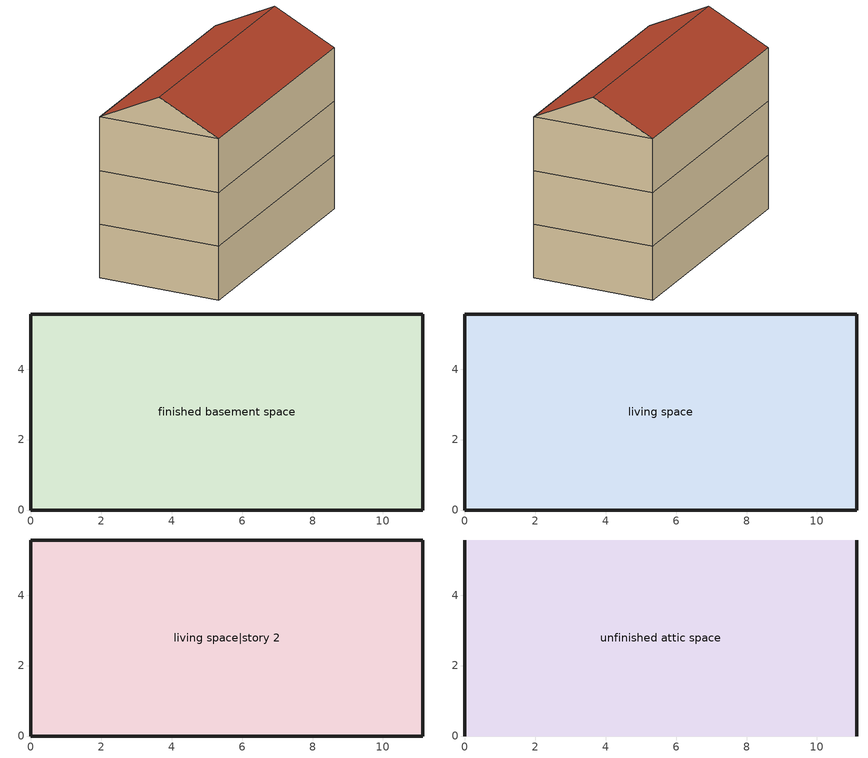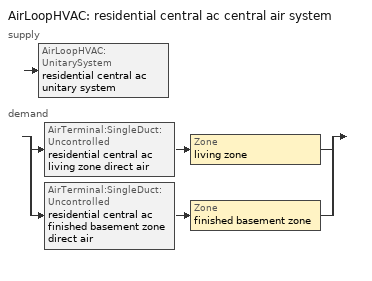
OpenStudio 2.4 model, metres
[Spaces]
finished basement space
 floor ground: 0,0 0,5.56 11.13,5.56 11.13,0 z-2.44
 wall ground: 0,5.56 0,0 11.13,0 11.13,5.56 0,5.56 z-2.44:0
living space
 floor to finished basement space: 0,0 0,5.56 11.13,5.56 11.13,0 z0
 wall outside: 0,5.56 0,0 11.13,0 11.13,5.56 0,5.56 z0:2.44
living space|story 2
 floor to living space: 0,0 0,5.56 11.13,5.56 11.13,0 z2.44
 wall outside: 0,5.56 0,0 11.13,0 11.13,5.56 0,5.56 z2.44:4.88
unfinished attic space
 floor to living space|story 2: 0,5.56 11.13,5.56 11.13,0 0,0 z4.88
 wall outside: 0,2.78,6.27 0,5.56,4.88 0,0,4.88; 11.13,2.78,6.27 11.13,0,4.88 11.13,5.56,4.88
 roof outside: 11.13,2.78,6.27 0,2.78,6.27 0,0,4.88 11.13,0,4.88; 0,2.78,6.27 11.13,2.78,6.27 11.13,5.56,4.88 0,5.56,4.88
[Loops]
AirLoopHVAC 'residential central ac central air system'
 supply: AirLoopHVAC:UnitarySystem 'residential central ac unitary system'
 demand: split
  | AirTerminal:SingleDuct:Uncontrolled 'residential central ac living zone direct air' > Zone 'living zone'
  | AirTerminal:SingleDuct:Uncontrolled 'residential central ac finished basement zone direct air' > Zone 'finished basement zone'
[Building]
Building: Standards Number of Stories=3; Standards Number of Above Ground Stories=2; Standards Building Type=singlefamilydetached; Standards Number of Living Units=1
[Site]
Denver Intl Ap_CO_USA: Latitude {deg}=39.83; Longitude {deg}=-104.65; Time Zone {hr}=-7; Elevation {m}=1650
[ClimateZones]
Climate Zone Institution Name 2=Building America; Climate Zone Document Year 2=0; Climate Zone Value 2=Cold
[Site:WaterMainsTemperature]
Calculation Method=Correlation; Annual Average Outdoor Air Temperature {C}=10.8753; Maximum Difference In Monthly Average Outdoor Air Temperatures {deltaC}=23.1524
[Site:GroundTemperature:BuildingSurface]
6.71281, 4.94206, 4.80025, 5.64056, 9.01395, 12.3716, 15.2825, 17.1265, 17.2832, 15.7834, 12.9467, 9.69205
[Site:GroundTemperature:Deep]
10.8753, 10.8753, 10.8753, 10.8753, 10.8753, 10.8753, 10.8753, 10.8753, 10.8753, 10.8753, 10.8753, 10.8753
[ThermalZone] Use Ideal Air Loads=No
Name | Thermostat
living zone | living zone temperature setpoint
unfinished attic zone
finished basement zone | finished basement zone temperature setpoint
[Sizing:Zone] Zone Cooling Design Supply Air Temperature Input Method=SupplyAirTemperature; Zone Cooling Design Supply Air Temperature {C}=14; Zone Cooling Design Supply Air Temperature Difference {deltaC}=11.11; Zone Heating Design Supply Air Temperature Input Method=SupplyAirTemperature; Zone Heating Design Supply Air Temperature {C}=40; Zone Heating Design Supply Air Temperature Difference {deltaC}=11.11; Zone Cooling Design Supply Air Humidity Ratio {kg-H2O/kg-air}=0.0085; Zone Heating Design Supply Air Humidity Ratio {kg-H2O/kg-air}=0.008; Cooling Design Air Flow Method=DesignDay; Heating Design Air Flow Method=DesignDay; Account for Dedicated Outdoor Air System=No; Dedicated Outdoor Air System Control Strategy=NeutralSupplyAir; Dedicated Outdoor Air Low Setpoint Temperature for Design {C}=autosize; Dedicated Outdoor Air High Setpoint Temperature for Design {C}=autosize
living zone; unfinished attic zone; finished basement zone
[Zone equipment]
living zone: residential central ac living zone direct air
finished basement zone: residential central ac finished basement zone direct air
[Space]
Name | Space Type | Thermal Zone | Building Unit
living space; living space|story 2 | Space Type 1 | living zone | unit 1
unfinished attic space | Space Type 2 | unfinished attic zone
finished basement space | Space Type 3 | finished basement zone | unit 1
[SpaceType]
Name | Standards Space Type
Space Type 1 | living
Space Type 2 | unfinished attic
Space Type 3 | finished basement
[BuildingUnit] Building Unit Type=Residential; Building Unit Feature Data Type 1=String; Building Unit Feature Data Type 2=String; Building Unit Feature Data Type 3=String
Name | Building Unit Feature Name 1 | Building Unit Feature Value 1 | Building Unit Feature Name 2 | Building Unit Feature Value 2 | Building Unit Feature Name 3 | Building Unit Feature Value 3 | Building Unit Feature Name 4 | Building Unit Feature Data Type 4 | Building Unit Feature Value 4 | Building Unit Feature Name 5 | Building Unit Feature Data Type 5 | Building Unit Feature Value 5 | Building Unit Feature Name 6 | Building Unit Feature Data Type 6 | Building Unit Feature Value 6 | Building Unit Feature Name 7 | Building Unit Feature Data Type 7 | Building Unit Feature Value 7 | Building Unit Feature Name 8 | Building Unit Feature Data Type 8 | Building Unit Feature Value 8 | Building Unit Feature Name 9 | Building Unit Feature Data Type 9 | Building Unit Feature Value 9 | Building Unit Feature Name 10 | Building Unit Feature Data Type 10 | Building Unit Feature Value 10 | Building Unit Feature Name 11 | Building Unit Feature Data Type 11 | Building Unit Feature Value 11 | Building Unit Feature Name 12 | Building Unit Feature Data Type 12 | Building Unit Feature Value 12 | Building Unit Feature Name 13 | Building Unit Feature Data Type 13 | Building Unit Feature Value 13 | Building Unit Feature Name 14 | Building Unit Feature Data Type 14 | Building Unit Feature Value 14 | Building Unit Feature Name 15 | Building Unit Feature Data Type 15 | Building Unit Feature Value 15 | Building Unit Feature Name 16 | Building Unit Feature Data Type 16 | Building Unit Feature Value 16 | Building Unit Feature Name 17 | Building Unit Feature Data Type 17 | Building Unit Feature Value 17 | Building Unit Feature Name 18 | Building Unit Feature Data Type 18 | Building Unit Feature Value 18 | Building Unit Feature Name 19 | Building Unit Feature Data Type 19 | Building Unit Feature Value 19 | Building Unit Feature Name 20 | Building Unit Feature Data Type 20 | Building Unit Feature Value 20 | Building Unit Feature Name 21 | Building Unit Feature Data Type 21 | Building Unit Feature Value 21 | Building Unit Feature Name 22 | Building Unit Feature Data Type 22 | Building Unit Feature Value 22 | Building Unit Feature Name 23 | Building Unit Feature Data Type 23 | Building Unit Feature Value 23 | Building Unit Feature Name 24 | Building Unit Feature Data Type 24 | Building Unit Feature Value 24 | Building Unit Feature Name 25 | Building Unit Feature Data Type 25 | Building Unit Feature Value 25 | Building Unit Feature Name 26 | Building Unit Feature Data Type 26 | Building Unit Feature Value 26 | Building Unit Feature Name 27 | Building Unit Feature Data Type 27 | Building Unit Feature Value 27 | Building Unit Feature Name 28 | Building Unit Feature Data Type 28 | Building Unit Feature Value 28 | Building Unit Feature Name 29 | Building Unit Feature Data Type 29 | Building Unit Feature Value 29 | Building Unit Feature Name 30 | Building Unit Feature Data Type 30 | Building Unit Feature Value 30 | Building Unit Feature Name 31 | Building Unit Feature Data Type 31 | Building Unit Feature Value 31 | Building Unit Feature Name 32 | Building Unit Feature Data Type 32 | Building Unit Feature Value 32 | Building Unit Feature Name 33 | Building Unit Feature Data Type 33 | Building Unit Feature Value 33 | Building Unit Feature Name 34 | Building Unit Feature Data Type 34 | Building Unit Feature Value 34 | Building Unit Feature Name 35 | Building Unit Feature Data Type 35 | Building Unit Feature Value 35 | Building Unit Feature Name 36 | Building Unit Feature Data Type 36 | Building Unit Feature Value 36 | Building Unit Feature Name 37 | Building Unit Feature Data Type 37 | Building Unit Feature Value 37
unit 1 | SizingInfoHVACCapacityRatioCooling | 0.72,1.0 | SizingInfoHVACCapacityDerateFactorEER | 1.0,1.0,1.0,1.0,1.0 | SizingInfoHVACRatedCFMperTonCooling | 424.26666666666665,355.2
EPWWeatherInfo | EPWHeaderCity | Denver Intl Ap | EPWHeaderState | CO | EPWHeaderCountry | USA | EPWHeaderDataSource | String | TMY3 | EPWHeaderStation | String | 725650 | EPWHeaderLatitude | Double | 39.83 | EPWHeaderLongitude | Double | -104.65 | EPWHeaderTimezone | Double | -7 | EPWHeaderAltitude | Double | 5413.39 | EPWHeaderLocalPressure | Double | 0.819376 | EPWDataAnnualAvgDrybulb | Double | 51.5756 | EPWDataAnnualMinDrybulb | Double | -2.92 | EPWDataAnnualMaxDrybulb | Double | 104 | EPWDataCDD50F | Double | 3072.29 | EPWDataCDD65F | Double | 883.62 | EPWDataHDD50F | Double | 2497.19 | EPWDataHDD65F | Double | 5783.52 | EPWDataAnnualAvgWindspeed | Double | 3.91653 | EPWDataMonthlyAvgDrybulbs | String | 33.4191935483871,31.90142857142857,43.02620967741937,42.48624999999999,59.877741935483854,73.57574999999997,72.07975806451608,72.70008064516134,66.49200000000006,50.079112903225806,37.218250000000005,34.582177419354835 | EPWDataMainsDailyTemps | String | 50.07624256468852,49.9657852697145,49.85758155416448,49.751663461543984,49.64806235849292,49.546808925496705,49.447933147800505,49.351464306529365,49.25743097001694,49.16586098534519,49.07678147009777,48.9902188043294,48.906198622753685,48.82474580715159,48.74588447900296,48.66963799234321,48.59602892684719,48.52507908114245,48.45680946635381,48.391240299881055,48.32839099941181,48.26828017717112,48.21092563440966,48.15634435613204,48.10455250606684,48.05556542187992,48.00939761063228,47.96606274448393,47.92557365664505,47.887942337575495,47.853179931434,47.82129673277788,47.79230218351444,47.76620487010481,47.743012521021186,47.72273200445808,47.705369326298396,47.6909296283348,47.679417186747095,47.67083541083581,47.665186842012595,47.662473153047614,47.66269514757414,47.66585275985061,47.67194505478005,47.68097022818702,47.6929256073519,47.70780765180238,47.725611954361966,47.746333242455066,47.769965379668484,47.796501367568624,47.82593334777399,47.85825260428242,47.89344956605221,47.931513809836495,47.972434063270015,48.01619820820728,48.06279328431128,48.11220549289157,48.16442020099056,48.21942194571703,48.2771944388252,48.33772057153844,48.40098241961582,48.466961248660226,48.53563751966634,48.606990894806984,48.68100024345593,48.75764364844555,48.83689841255739,48.91874106524372,49.00314736957813,49.090092329433034,49.179550196882076,49.27149447982511,49.36589794983359,49.46273265021402,49.56196990428706,49.663580323879835,49.76753381802899,49.87379960189182,49.98234620586294,50.09314148489369,50.20615262801157,50.32134616803694,50.43868799149398,50.558143348713074,50.679676864121596,50.80325254672008,50.928833800740556,51.056383436484104,51.18586368133418,51.317236190942644,51.450462060585075,51.58550183668202,51.72231552848283,51.8608626199085,52.001102081550165,52.14299238281953,52.28649150424779,52.431556949929295,52.57814576010629,52.72621452389105,52.87571939212163,53.02661609034733,53.1788599319402,53.33240583132853,53.48720831734851,53.64322154671014,53.80039931757321,53.95869508322959,54.11806196588759,54.27845277055436,54.43981999901223,54.60211586388488,54.76529230278913,54.92930099256811,55.09409336360176,55.25962061419023,55.42583372500605,55.59268347361075,55.76012044903158,55.928095066394164,56.09655758160655,56.26545810609043,56.434746621555234,56.60437299481053,56.77428699261249,56.94443829654001,57.11477651789601,57.28525121262962,57.45581189627462,57.626408058900026,57.79698918006809,57.96750474379542,58.13790425351288,58.30813724701959,58.47815331142689,58.64790209808762,58.81733333750638,58.98639685422639,59.15504258168846,59.32322057705774,59.49088103601378,59.65797430749968,59.8244509084257,59.99026153832327,60.155357093944815,60.319688683805246,60.483207642660695,60.645865545920266,60.80761422398652,60.96840577652046,61.12819258662674,61.28692733495497,61.44456301371288,61.601052940587266,61.756350772568474,61.91041051967448,62.06318655857034,62.21463364607915,62.3647069325804,62.513361975291694,62.66055475143013,62.8062416712492,62.95037959094745,63.092925825445185,63.23383816102518,63.37307486783391,63.510594712239424,63.64635696904234,63.780321433536166,63.91244843341359,64.04269884051503,64.17103408241611,64.29741615385046,64.42180762796467,64.54417166740183,64.66447203521064,64.7826731055766,64.89873987437228,65.01263796952341,65.1243336611879,65.23379387174461,65.3409861855889,65.44587885873234,65.54844082820324,65.64864172124577,65.7464518643145,65.84184229186198,65.93478475491656,66.02525172944816,66.1132164245191,66.19865279021808,66.28153552537464,66.36184008505177,66.43954268781472,66.51462032277367,66.5870507563981,66.65681253910113,66.72388501159155,66.78824831099192,66.84988337672074,66.90877195613707,66.96489660994588,67.01824071736252,67.06878848103484,67.1165249317214,67.16143593272444,67.20350818407641,67.24272922647855,67.27908744499064,67.31257207247062,67.34317319276323,67.37088174363653,67.3956895194656,67.41758917366263,67.43657422085245,67.45263903879312,67.46577887004098,67.47598982335947,67.48326887487147,67.48761386895481,67.48902351888066,67.48749740719454,67.48303598583998,67.47564057602465,67.4653133678291,67.45205741955826,67.43587665683563,67.41677587144085,67.3947607198906,67.36983772176349,67.34201425776935,67.31129856756353,67.27769974730674,67.24122774697138,67.2018933673949,67.15970825708125,67.11468490875131,67.06683665564324,67.016177667564,66.96272294669309,66.9064883231398,66.84749045025528,66.78574679970077,66.72127565627359,66.65409611249221,66.58422806294226,66.51169219838482,66.43650999962918,66.3587037311714,66.27829643460095,66.19531192177712,66.10977476777741,66.0217103036198,65.93114460876124,65.8381045033745,65.74261754040552,65.64471199741399,65.54441686819918,65.44176185421362,65.33677735576744,65.22949446302547,65.11994494680027,65.00816124914347,64.89417647373837,64.77802437609661,64.65973935356176,64.53935643512291,64.41691127104114,64.29244012229206,64.16597984982745,64.03756790365921,63.907242311768954,63.77504166884635,63.64100512485964,63.50517237346182,63.36758364023565,63.22827967078132,63.08730171864996,62.94469153312682,62.8004913468676,62.65474386339169,62.50749224443585,62.35878009717235,62.20865146129508,62.057150795977584,61.90432296670698,61.75021323199739,61.594867229987095,61.43833096492323,61.280650793538065,61.12187341132087,60.96204583868955,60.80121540706591,60.63942974485897,60.47673676336026,60.313184642555285,60.14882181685554,59.98369696075508,59.81785897441608,59.65135696918745,59.484240253061,59.31655831606938,59.14836081563002,58.979697561839586,58.810618502723216,58.6411737094428,58.471413361469004,58.30138773172097,58.131147171678556,57.96074209647117,57.79022296994788,57.61964028973289,57.4490445722713,57.27848633786901,57.10801609573171,56.937684329007,56.7675414798343,56.59763793440687,56.42802400805046,56.25874993032284,56.08986583013886,55.92142172092521,55.75346748580941,55.5860528628474,55.419227430294114,55.253040591921305,55.08754156238711,54.92277935266162,54.75880275551268,54.595660331056436,54.4334003923767,54.27207099121744,54.11171990375278,53.95239461643853,53.79414231194946,53.63700985520665,53.481043779498904,53.32629027270227,53.17279516360208,53.02060390832105,52.86976157685794,52.720312839740515,52.57230195479677,52.42577275404838,52.280768630730314,52.13733252644028,51.995506918421995,51.85533380698598,51.71685470307155,51.580110615953686,51.44514204109864,51.31198894817151,51.180690769199586,51.051286386894986,50.92381412313986,50.79831172763779,50.67481636673449,50.553364612411414,50.433992431455266,50.3167351748068,50.20162756709197 | EPWDataMainsMonthlyTemps | String | 48.74588447900296,47.67194505478005,49.179550196882076,52.87571939212163,57.79698918006809,62.66055475143013,66.19865279021808,67.48902351888066,66.19531192177712,62.65474386339169,57.79022296994788,52.86976157685794 | EPWDataMainsAvgTemp | Double | 57.5779 | EPWDataGroundMonthlyTemps | String | 44.08306285945173,40.89570904991865,40.64045432632048,42.153016571250646,48.225111118704206,54.268919273837525,59.508577937551024,62.82777283423508,63.10975667174995,60.41014950381947,55.304105212311526,49.445696474514364 | EPWDataWSF | Double | 0.59 | EPWDataMonthlyAvgDailyHighDrybulbs | String | 47.41032258064516,46.58642857142857,55.15032258064517,53.708,72.80193548387098,88.67600000000002,86.1858064516129,85.87225806451613,82.082,63.18064516129033,48.73400000000001,48.87935483870968 | EPWDataMonthlyAvgDailyLowDrybulbs | String | 19.347741935483874,19.856428571428573,30.316129032258065,31.112,47.41612903225806,57.901999999999994,59.063870967741934,60.956774193548384,52.352000000000004,38.41612903225806,27.002000000000002,23.02903225806451 | EPWDesignHeatingDrybulb | Double | 6.8 | EPWDesignHeatingWindspeed | Double | 12 | EPWDesignCoolingDrybulb | Double | 91.76 | EPWDesignCoolingWetbulb | Double | 60.08 | EPWDesignCoolingHumidityRatio | Double | 0.00605039 | EPWDesignCoolingWindspeed | Double | 4.2 | EPWDesignDailyTemperatureRange | Double | 27.36 | EPWDesignDehumidDrybulb | Double | 67.28 | EPWDesignDehumidHumidityRatio | Double | 0.0122954 | EPWDesignCoolingDirectNormal | Double | 985 | EPWDesignCoolingDiffuseHorizontal | Double | 84
[Coil:Cooling:DX:MultiSpeed:StageData] Gross Rated Total Cooling Capacity {W}=autosize; Rated Air Flow Rate {m3/s}=autosize; Rated Evaporator Fan Power Per Volume Flow Rate {W/(m3/s)}=773.3; Nominal Time for Condensate Removal to Begin {s}=1000; Ratio of Initial Moisture Evaporation Rate and Steady State Latent Capacity=1.5; Maximum Cycling Rate {cycles/hr}=3; Latent Capacity Time Constant {s}=45; Rated Waste Heat Fraction of Power Input=0.2; Waste Heat Function of Temperature Curve=ConstantBiquadratic; Evaporative Condenser Effectiveness=0.9; Evaporative Condenser Air Flow Rate {m3/s}=autosize; Rated Evaporative Condenser Pump Power Consumption {W}=autosize
Name | Gross Rated Sensible Heat Ratio | Gross Rated Cooling COP {W/W} | Total Cooling Capacity Function of Temperature Curve | Total Cooling Capacity Function of Flow Fraction Curve | Energy Input Ratio Function of Temperature Curve | Energy Input Ratio Function of Flow Fraction Curve | Part Load Fraction Correlation Curve
Coil Cooling DX Multi Speed Stage Data 1 | 0.714817 | 4.29544 | Cool-Cap-fT1 | Cool-Cap-fFF1 | Cool-EIR-fT1 | Cool-EIR-fFF1 | Cool-PLF-fPLR1
Coil Cooling DX Multi Speed Stage Data 2 | 0.733765 | 3.92357 | Cool-Cap-fT2 | Cool-Cap-fFF2 | Cool-EIR-fT2 | Cool-EIR-fFF2 | Cool-PLF-fPLR2
[Coil:Cooling:DX:MultiSpeed]
residential central ac cooling coil: Availability Schedule=residential cooling season; Condenser Type=AirCooled; Apply Part Load Fraction to Speeds Greater than 1=No; Apply Latent Degradation to Speeds Greater than 1=No; Crankcase Heater Capacity {W}=0; Maximum Outdoor Dry-Bulb Temperature for Crankcase Heater Operation {C}=12.7778; Basin Heater Capacity {W/K}=0; Basin Heater Setpoint Temperature {C}=2; Fuel Type=Electricity; Stage 1=Coil Cooling DX Multi Speed Stage Data 1; Stage 2=Coil Cooling DX Multi Speed Stage Data 2
[Fan:OnOff]
residential central ac supply fan: Availability Schedule=Always On Discrete; Fan Efficiency=0.195937; Pressure Rise {Pa}=124.55; Maximum Flow Rate {m3/s}=autosize; Motor Efficiency=1; Motor In Airstream Fraction=1; Fan Power Ratio Function of Speed Ratio Curve=residential central ac fan power curve; Fan Efficiency Ratio Function of Speed Ratio Curve=residential central ac fan eff curve
[AirLoopHVAC:UnitarySystem]
residential central ac unitary system: Control Type=Load; Controlling Zone or Thermostat Location=living zone; Dehumidification Control Type=None; Availability Schedule=Always On Discrete; Supply Fan=residential central ac supply fan; Fan Placement=BlowThrough; Supply Air Fan Operating Mode Schedule=Always Off Discrete; DX Heating Coil Sizing Ratio=1; Cooling Coil=residential central ac cooling coil; Use DOAS DX Cooling Coil=No; DOAS DX Cooling Coil Leaving Minimum Air Temperature {C}=2; Latent Load Control=SensibleOnlyLoadControl; Supply Air Flow Rate During Cooling Operation {m3/s}=autosize; Supply Air Flow Rate During Heating Operation {m3/s}=1e-007; Supply Air Flow Rate When No Cooling or Heating is Required {m3/s}=0; Maximum Supply Air Temperature {C}=48.8889; Maximum Outdoor Dry-Bulb Temperature for Supplemental Heater Operation {C}=21; Maximum Cycling Rate {cycles/hr}=2.5; Heat Pump Time Constant {s}=60; Fraction of On-Cycle Power Use=0.01; Heat Pump Fan Delay Time {s}=60; Ancilliary On-Cycle Electric Power {W}=0; Ancilliary Off-Cycle Electric Power {W}=0; Design Specification Multispeed Object=Unitary System Performance Multispeed 1
[UnitarySystemPerformance:Multispeed]
Unitary System Performance Multispeed 1: Single Mode Operation=No; Heating Speed Supply Air Flow Ratio 1=autosize; Cooling Speed Supply Air Flow Ratio 1=0.86; Heating Speed Supply Air Flow Ratio 2=autosize; Cooling Speed Supply Air Flow Ratio 2=1
[AirLoopHVAC]
residential central ac central air system: Availability Schedule=Always On Discrete; Design Supply Air Flow Rate {m3/s}=AutoSize
[Sizing:System]
residential central ac central air system: Type of Load to Size On=Sensible; Design Outdoor Air Flow Rate {m3/s}=Autosize; Minimum System Air Flow Ratio=0.3; Preheat Design Temperature {C}=7; Preheat Design Humidity Ratio {kg-H2O/kg-Air}=0.008; Precool Design Temperature {C}=12.8; Precool Design Humidity Ratio {kg-H2O/kg-Air}=0.008; Central Cooling Design Supply Air Temperature {C}=12.8; Central Heating Design Supply Air Temperature {C}=16.7; Sizing Option=NonCoincident; 100% Outdoor Air in Cooling=Yes; 100% Outdoor Air in Heating=Yes; Central Cooling Design Supply Air Humidity Ratio {kg-H2O/kg-Air}=0.0085; Central Heating Design Supply Air Humidity Ratio {kg-H2O/kg-Air}=0.008; Cooling Design Air Flow Method=DesignDay; Cooling Design Air Flow Rate {m3/s}=0; Heating Design Air Flow Method=DesignDay; Heating Design Air Flow Rate {m3/s}=0; System Outdoor Air Method=ZoneSum; Zone Maximum Outdoor Air Fraction=1; Cooling Supply Air Flow Rate Per Floor Area {m3/s-m2}=0.00996765; Cooling Fraction of Autosized Cooling Supply Air Flow Rate=1; Cooling Supply Air Flow Rate Per Unit Cooling Capacity {m3/s-W}=3.94755e-05; Heating Supply Air Flow Rate Per Floor Area {m3/s-m2}=0.00996765; Heating Fraction of Autosized Heating Supply Air Flow Rate=1; Heating Fraction of Autosized Cooling Supply Air Flow Rate=1; Heating Supply Air Flow Rate Per Unit Heating Capacity {m3/s-W}=3.15882e-05; Cooling Design Capacity Method=CoolingDesignCapacity; Cooling Design Capacity {W}=autosize; Cooling Design Capacity Per Floor Area {W/m2}=234.7; Fraction of Autosized Cooling Design Capacity=1; Heating Design Capacity Method=HeatingDesignCapacity; Heating Design Capacity {W}=autosize; Heating Design Capacity Per Floor Area {W/m2}=157; Fraction of Autosized Heating Design Capacity=1; Central Cooling Capacity Control Method=OnOff
[AirTerminal:SingleDuct:Uncontrolled] Availability Schedule=Always On Discrete; Maximum Air Flow Rate {m3/s}=AutoSize
residential central ac living zone direct air; residential central ac finished basement zone direct air
[ThermostatSetpoint:DualSetpoint] Heating Setpoint Temperature Schedule=residential heating setpoint; Cooling Setpoint Temperature Schedule=residential cooling setpoint
living zone temperature setpoint; finished basement zone temperature setpoint
[Curve:Biquadratic]
Name | Coefficient1 Constant | Coefficient2 x | Coefficient3 x**2 | Coefficient4 y | Coefficient5 y**2 | Coefficient6 x*y | Minimum Value of x | Maximum Value of x | Minimum Value of y | Maximum Value of y
ConstantBiquadratic | 1 | 0 | 0 | 0 | 0 | 0 | -100 | 100 | -100 | 100
Cool-Cap-fT1 | 1.66458 | -0.0803906 | 0.00330253 | 0.00123875 | -3.08772e-05 | -0.000523772 | 13.88 | 23.88 | 18.33 | 51.66
Cool-EIR-fT1 | -0.427376 | 0.141906 | -0.00412373 | -0.0140625 | 0.000831099 | -0.000432666 | 13.88 | 23.88 | 18.33 | 51.66
Cool-Cap-fT2 | 1.36788 | -0.0625665 | 0.00279689 | 0.00504097 | -6.804e-05 | -0.000454203 | 13.88 | 23.88 | 18.33 | 51.66
Cool-EIR-fT2 | 0.0423235 | 0.07892 | -0.00237605 | -0.00303591 | 0.000534921 | -0.000323028 | 13.88 | 23.88 | 18.33 | 51.66
[Curve:Quadratic] Minimum Value of x=0
Name | Coefficient1 Constant | Coefficient2 x | Coefficient3 x**2 | Maximum Value of x | Minimum Curve Output | Maximum Curve Output
Cool-PLF-fPLR1; Cool-PLF-fPLR2 | 0.89 | 0.11 | 0 | 1 | 0.7 | 1
Cool-Cap-fFF1 | 0.65673 | 0.516471 | -0.172887 | 2 | 0 | 2
Cool-EIR-fFF1 | 1.56295 | -0.79186 | 0.230031 | 2 | 0 | 2
Cool-Cap-fFF2 | 0.690335 | 0.464384 | -0.154508 | 2 | 0 | 2
Cool-EIR-fFF2 | 1.31565 | -0.482467 | 0.166239 | 2 | 0 | 2
[Curve:Exponent]
residential central ac fan power curve: Coefficient1 Constant=0; Coefficient2 Constant=1; Coefficient3 Constant=3; Minimum Value of x=-100; Maximum Value of x=100
[Curve:Cubic]
residential central ac fan eff curve: Coefficient1 Constant=0; Coefficient2 x=1; Coefficient3 x**2=0; Coefficient4 x**3=0; Minimum Value of x=0; Maximum Value of x=1; Minimum Curve Output=0.01; Maximum Curve Output=1
[Schedule:Constant]
Name | Value
Always On Discrete | 1
Always Off Discrete | 0
[Schedule:Ruleset]
Name | Default Day Schedule
residential cooling season | Schedule Day 4
residential heating setpoint | Schedule Day 2
residential cooling setpoint | Schedule Day 3
[Schedule:Day]
Schedule Day 4; Schedule Day 2; Schedule Day 3: 24, 0, 0
residential cooling season allday1; residential cooling season allday2; residential cooling season allday3; residential cooling season allday4; residential cooling season allday5; residential cooling season allday6; residential cooling season allday7; residential cooling season allday8; residential cooling season allday9; residential cooling season allday10; residential cooling season allday11; residential cooling season allday12: 1, 0, 1, 2, 0, 1, 3, 0, 1, 4, 0, 1, 5, 0, 1, 6, 0, 1, 7, 0, 1, 8, 0, 1, 9, 0, 1, 10, 0, 1, 11, 0, 1, 12, 0, 1, 13, 0, 1, 14, 0, 1, 15, 0, 1, 16, 0, 1, 17, 0, 1, 18, 0, 1, 19, 0, 1, 20, 0, 1, 21, 0, 1, 22, 0, 1, 23, 0, 1, 24, 0, 1
residential heating setpoint allday1; residential heating setpoint allday2; residential heating setpoint allday3; residential heating setpoint allday4; residential heating setpoint allday5; residential heating setpoint allday6; residential heating setpoint allday7; residential heating setpoint allday8; residential heating setpoint allday9; residential heating setpoint allday10; residential heating setpoint allday11; residential heating setpoint allday12: 1, 0, 21.6667, 2, 0, 21.6667, 3, 0, 21.6667, 4, 0, 21.6667, 5, 0, 21.6667, 6, 0, 21.6667, 7, 0, 21.6667, 8, 0, 21.6667, 9, 0, 21.6667, 10, 0, 21.6667, 11, 0, 21.6667, 12, 0, 21.6667, 13, 0, 21.6667, 14, 0, 21.6667, 15, 0, 21.6667, 16, 0, 21.6667, 17, 0, 21.6667, 18, 0, 21.6667, 19, 0, 21.6667, 20, 0, 21.6667, 21, 0, 21.6667, 22, 0, 21.6667, 23, 0, 21.6667, 24, 0, 21.6667
residential cooling setpoint allday1; residential cooling setpoint allday2; residential cooling setpoint allday3; residential cooling setpoint allday4; residential cooling setpoint allday5; residential cooling setpoint allday6; residential cooling setpoint allday7; residential cooling setpoint allday8; residential cooling setpoint allday9; residential cooling setpoint allday10; residential cooling setpoint allday11; residential cooling setpoint allday12: 1, 0, 24.4444, 2, 0, 24.4444, 3, 0, 24.4444, 4, 0, 24.4444, 5, 0, 24.4444, 6, 0, 24.4444, 7, 0, 24.4444, 8, 0, 24.4444, 9, 0, 24.4444, 10, 0, 24.4444, 11, 0, 24.4444, 12, 0, 24.4444, 13, 0, 24.4444, 14, 0, 24.4444, 15, 0, 24.4444, 16, 0, 24.4444, 17, 0, 24.4444, 18, 0, 24.4444, 19, 0, 24.4444, 20, 0, 24.4444, 21, 0, 24.4444, 22, 0, 24.4444, 23, 0, 24.4444, 24, 0, 24.4444
[Schedule:Rule] Apply Sunday=Yes; Apply Monday=Yes; Apply Tuesday=Yes; Apply Wednesday=Yes; Apply Thursday=Yes; Apply Friday=Yes; Apply Saturday=Yes; Date Specification Type=DateRange; Start Day=1
Name | Schedule Ruleset | Rule Order | Day Schedule | Start Month | End Month | End Day
residential cooling season allday ruleset1 | residential cooling season | 11 | residential cooling season allday1 | 1 | 1 | 31
residential cooling season allday ruleset2 | residential cooling season | 10 | residential cooling season allday2 | 2 | 2 | 28
residential cooling season allday ruleset3 | residential cooling season | 9 | residential cooling season allday3 | 3 | 3 | 31
residential cooling season allday ruleset4 | residential cooling season | 8 | residential cooling season allday4 | 4 | 4 | 30
residential cooling season allday ruleset5 | residential cooling season | 7 | residential cooling season allday5 | 5 | 5 | 31
residential cooling season allday ruleset6 | residential cooling season | 6 | residential cooling season allday6 | 6 | 6 | 30
residential cooling season allday ruleset7 | residential cooling season | 5 | residential cooling season allday7 | 7 | 7 | 31
residential cooling season allday ruleset8 | residential cooling season | 4 | residential cooling season allday8 | 8 | 8 | 31
residential cooling season allday ruleset9 | residential cooling season | 3 | residential cooling season allday9 | 9 | 9 | 30
residential cooling season allday ruleset10 | residential cooling season | 2 | residential cooling season allday10 | 10 | 10 | 31
residential cooling season allday ruleset11 | residential cooling season | 1 | residential cooling season allday11 | 11 | 11 | 30
residential cooling season allday ruleset12 | residential cooling season | 0 | residential cooling season allday12 | 12 | 12 | 31
residential heating setpoint allday ruleset1 | residential heating setpoint | 11 | residential heating setpoint allday1 | 1 | 1 | 31
residential heating setpoint allday ruleset2 | residential heating setpoint | 10 | residential heating setpoint allday2 | 2 | 2 | 28
residential heating setpoint allday ruleset3 | residential heating setpoint | 9 | residential heating setpoint allday3 | 3 | 3 | 31
residential heating setpoint allday ruleset4 | residential heating setpoint | 8 | residential heating setpoint allday4 | 4 | 4 | 30
residential heating setpoint allday ruleset5 | residential heating setpoint | 7 | residential heating setpoint allday5 | 5 | 5 | 31
residential heating setpoint allday ruleset6 | residential heating setpoint | 6 | residential heating setpoint allday6 | 6 | 6 | 30
residential heating setpoint allday ruleset7 | residential heating setpoint | 5 | residential heating setpoint allday7 | 7 | 7 | 31
residential heating setpoint allday ruleset8 | residential heating setpoint | 4 | residential heating setpoint allday8 | 8 | 8 | 31
residential heating setpoint allday ruleset9 | residential heating setpoint | 3 | residential heating setpoint allday9 | 9 | 9 | 30
residential heating setpoint allday ruleset10 | residential heating setpoint | 2 | residential heating setpoint allday10 | 10 | 10 | 31
residential heating setpoint allday ruleset11 | residential heating setpoint | 1 | residential heating setpoint allday11 | 11 | 11 | 30
residential heating setpoint allday ruleset12 | residential heating setpoint | 0 | residential heating setpoint allday12 | 12 | 12 | 31
residential cooling setpoint allday ruleset1 | residential cooling setpoint | 11 | residential cooling setpoint allday1 | 1 | 1 | 31
residential cooling setpoint allday ruleset2 | residential cooling setpoint | 10 | residential cooling setpoint allday2 | 2 | 2 | 28
residential cooling setpoint allday ruleset3 | residential cooling setpoint | 9 | residential cooling setpoint allday3 | 3 | 3 | 31
residential cooling setpoint allday ruleset4 | residential cooling setpoint | 8 | residential cooling setpoint allday4 | 4 | 4 | 30
residential cooling setpoint allday ruleset5 | residential cooling setpoint | 7 | residential cooling setpoint allday5 | 5 | 5 | 31
residential cooling setpoint allday ruleset6 | residential cooling setpoint | 6 | residential cooling setpoint allday6 | 6 | 6 | 30
residential cooling setpoint allday ruleset7 | residential cooling setpoint | 5 | residential cooling setpoint allday7 | 7 | 7 | 31
residential cooling setpoint allday ruleset8 | residential cooling setpoint | 4 | residential cooling setpoint allday8 | 8 | 8 | 31
residential cooling setpoint allday ruleset9 | residential cooling setpoint | 3 | residential cooling setpoint allday9 | 9 | 9 | 30
residential cooling setpoint allday ruleset10 | residential cooling setpoint | 2 | residential cooling setpoint allday10 | 10 | 10 | 31
residential cooling setpoint allday ruleset11 | residential cooling setpoint | 1 | residential cooling setpoint allday11 | 11 | 11 | 30
residential cooling setpoint allday ruleset12 | residential cooling setpoint | 0 | residential cooling setpoint allday12 | 12 | 12 | 31
